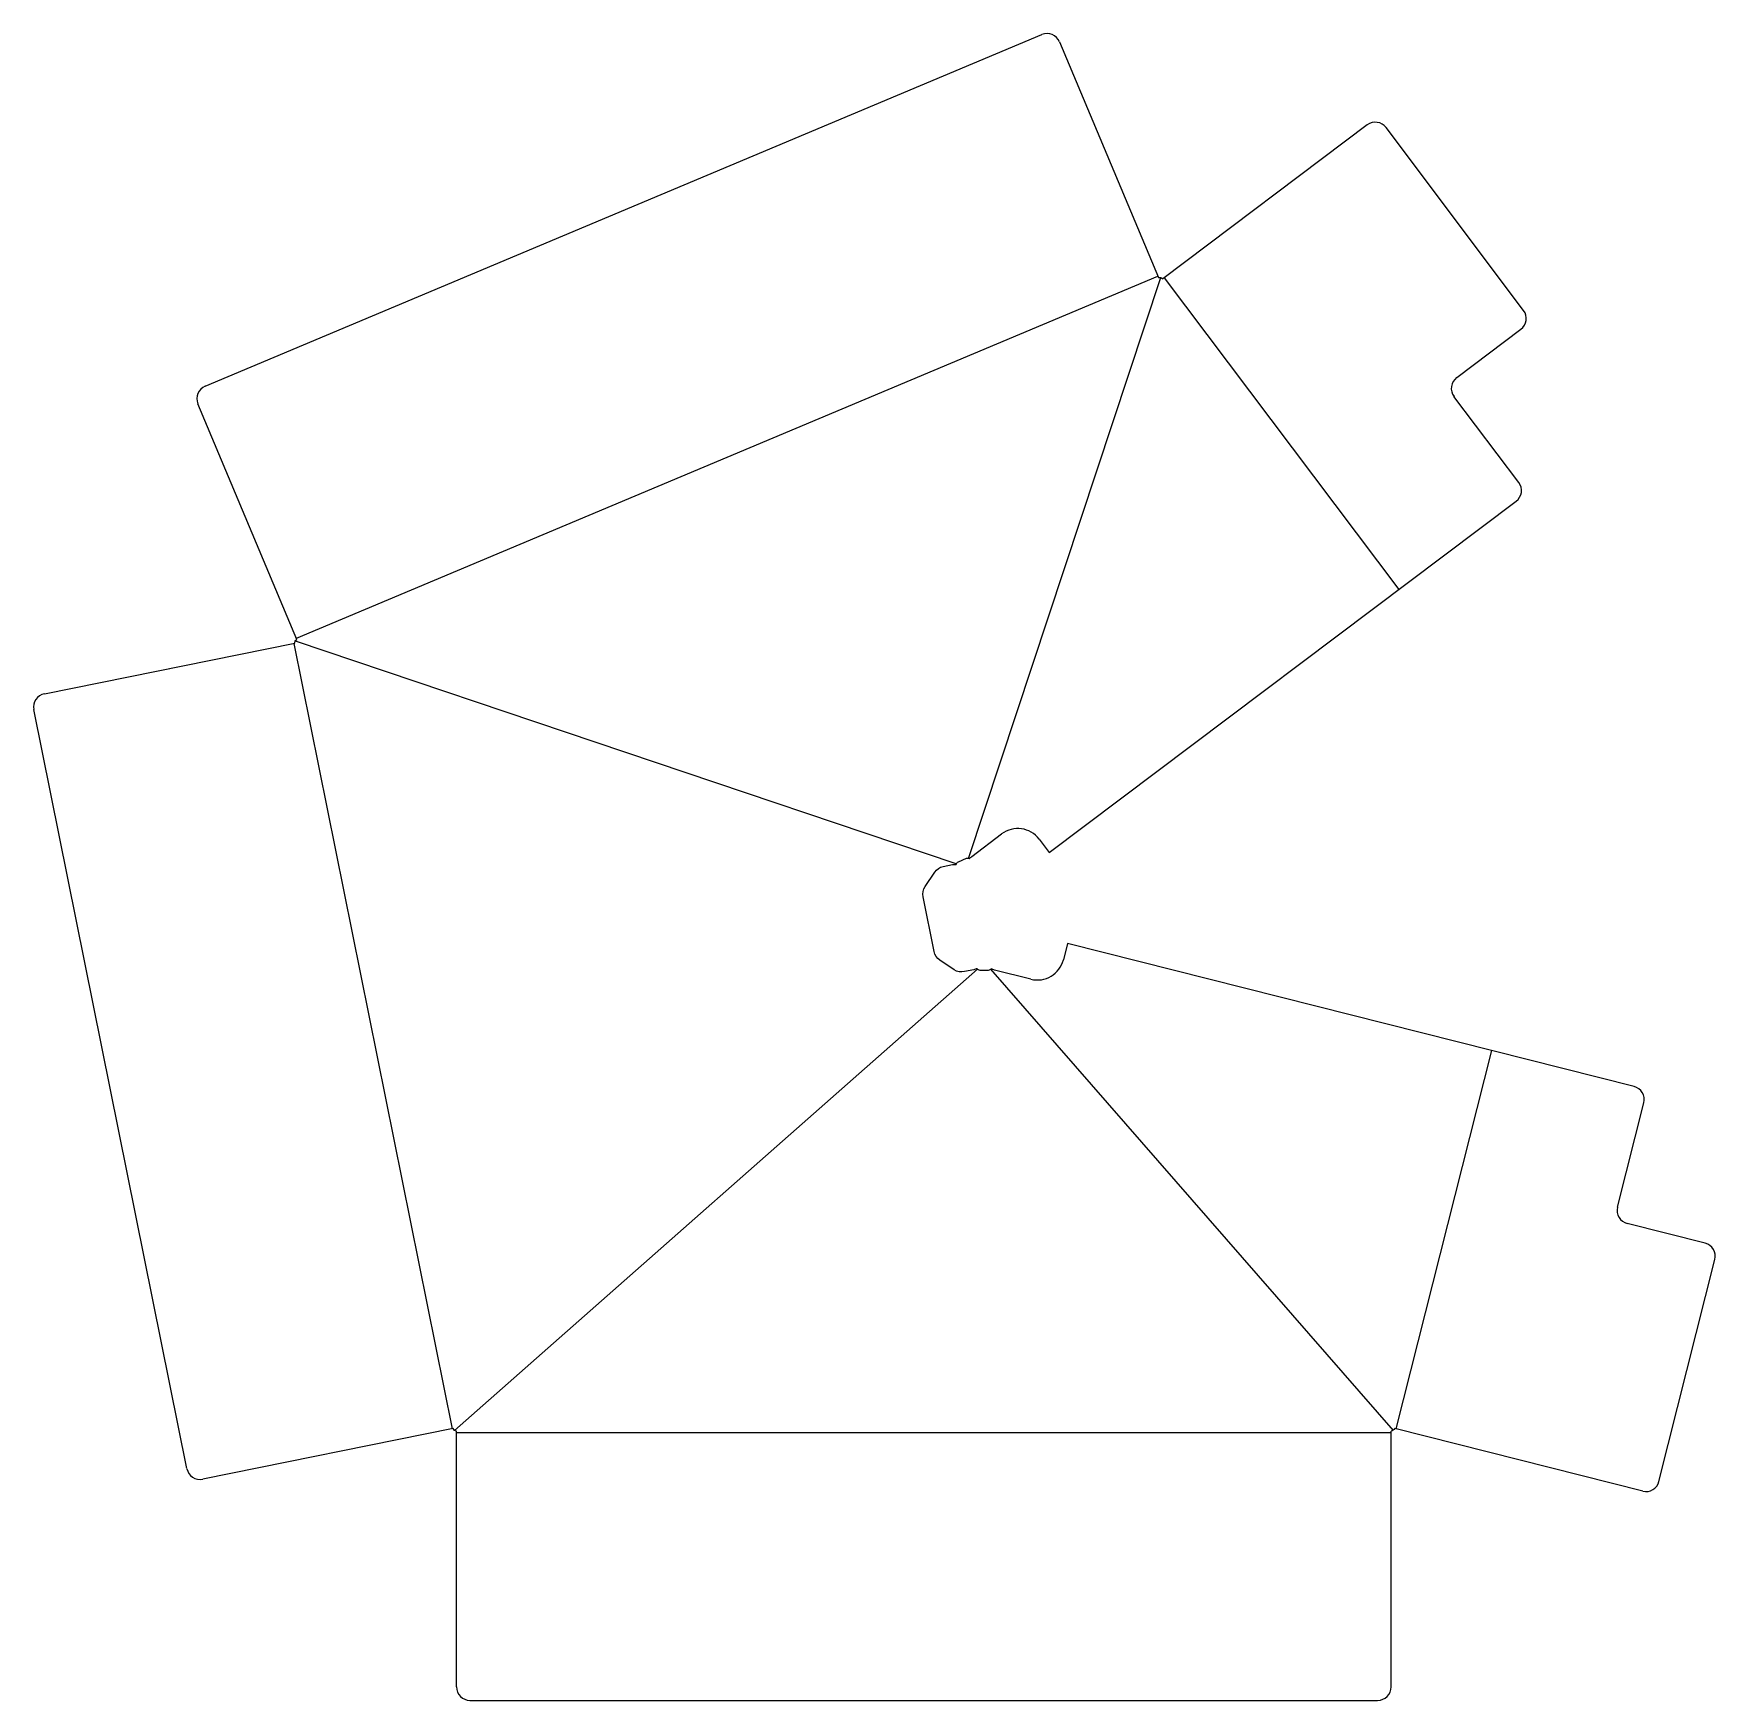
# Model space of a CAD drawing. Header units: millimetres. Extents: x -3.3 to 9.3, y 0 to 12.4.
import ezdxf

# ---------------------------------------------------------------- set-up
doc = ezdxf.new("R2010")
doc.units = ezdxf.units.MM

msp = doc.modelspace()

# ---------------------------------------------------------------- linework, layer by layer
for p, q in [((-1.975, 9.798), (4.263, 12.419)), ((4.394, 12.365), (5.133, 10.608)), ((6.689, 11.746), (5.165, 10.599)), ((7.854, 10.363), (6.829, 11.726)), ((-1.294, 7.92), (5.128, 10.619)), ((3.716, 6.276), (5.15, 10.608)), ((5.175, 10.607), (6.923, 8.282)), ((7.355, 9.862), (7.834, 10.223)), ((-1.29, 7.909), (-2.028, 9.667)), ((7.818, 9.08), (7.335, 9.722)), ((4.317, 6.321), (7.798, 8.94)), ((-3.173, 7.505), (-1.306, 7.882)), ((-1.313, 7.88), (-0.133, 2.024)), ((3.625, 6.238), (-1.302, 7.897)), ((-2.11, 1.728), (-3.251, 7.388)), ((3.74, 6.292), (3.962, 6.46)), ((4.242, 6.42), (4.317, 6.321)), ((3.699, 6.276), (3.638, 6.25)), ((4.454, 5.642), (4.423, 5.522)), ((8.678, 4.577), (4.454, 5.642)), ((3.784, 5.452), (-0.116, 2.013)), ((3.8, 5.445), (3.866, 5.445)), ((6.883, 2.013), (3.883, 5.452)), ((4.181, 5.377), (3.91, 5.445)), ((6.905, 2.024), (7.616, 4.844)), ((8.554, 3.676), (8.75, 4.455)), ((9.208, 3.408), (8.626, 3.555)), ((8.863, 1.633), (9.28, 3.287)), ((-0.125, 2.026), (-1.992, 1.649)), ((-0.1, 0.1), (-0.1, 2.007)), ((6.866, 0.1), (6.866, 2.007)), ((8.742, 1.56), (6.893, 2.027)), ((6.866, 1.995), (-0.1, 1.995)), ((0, 0), (6.766, 0))]:
    msp.add_line(p, q)
msp.add_lwpolyline([(3.755, 5.447), (3.686, 5.433, -0.198912), (3.61, 5.447), (3.503, 5.519, -0.198912), (3.46, 5.583), (3.378, 5.991, -0.198912), (3.392, 6.067), (3.464, 6.174, -0.198912), (3.527, 6.217), (3.597, 6.231)], format="xyb")
for centre, radius, start, end in [((4.302, 12.327), 0.1, 22.792, 112.792), ((6.749, 11.666), 0.1, 36.9524, 126.9524), ((7.774, 10.303), 0.1, 306.9524, 36.9524), ((-1.936, 9.706), 0.1, 112.792, 202.792), ((7.415, 9.782), 0.1, 126.9524, 216.9524), ((7.738, 9.02), 0.1, 306.9524, 36.9524), ((-3.153, 7.407), 0.1, 101.396, 191.396), ((4.083, 6.3), 0.2, 36.9524, 126.9524), ((4.229, 5.571), 0.2, 255.8396, 345.8396), ((8.653, 4.48), 0.1, 345.8396, 75.8396), ((8.651, 3.652), 0.1, 165.8396, 255.8396), ((9.183, 3.311), 0.1, 345.8396, 75.8396), ((-2.012, 1.747), 0.1, 191.396, 281.396), ((8.766, 1.657), 0.1, 255.8396, 345.8396), ((0, 0.1), 0.1, 180, 270), ((6.766, 0.1), 0.1, 270, 0)]:
    msp.add_arc(centre, radius, start, end)
for points in [[(5.133, 10.608), (5.145, 10.61), (5.156, 10.608), (5.165, 10.599)], [(-1.306, 7.882), (-1.306, 7.893), (-1.301, 7.902), (-1.29, 7.909)], [(3.721, 6.274), (3.715, 6.277), (3.707, 6.277), (3.699, 6.276)], [(3.721, 6.274), (3.727, 6.28), (3.733, 6.286), (3.74, 6.292)], [(3.597, 6.231), (3.606, 6.232), (3.615, 6.232), (3.623, 6.233)], [(3.638, 6.25), (3.63, 6.245), (3.625, 6.239), (3.623, 6.233)], [(3.78, 5.455), (3.772, 5.452), (3.763, 5.45), (3.755, 5.447)], [(3.78, 5.455), (3.785, 5.45), (3.791, 5.447), (3.8, 5.445)], [(3.866, 5.445), (3.875, 5.447), (3.881, 5.45), (3.886, 5.455)], [(3.91, 5.445), (3.902, 5.449), (3.894, 5.452), (3.886, 5.455)], [(-0.1, 2.007), (-0.113, 2.009), (-0.122, 2.015), (-0.125, 2.026)], [(6.893, 2.027), (6.888, 2.016), (6.879, 2.009), (6.866, 2.007)]]:
    msp.add_open_spline(points, degree=3)

doc.saveas('drawing.dxf')
